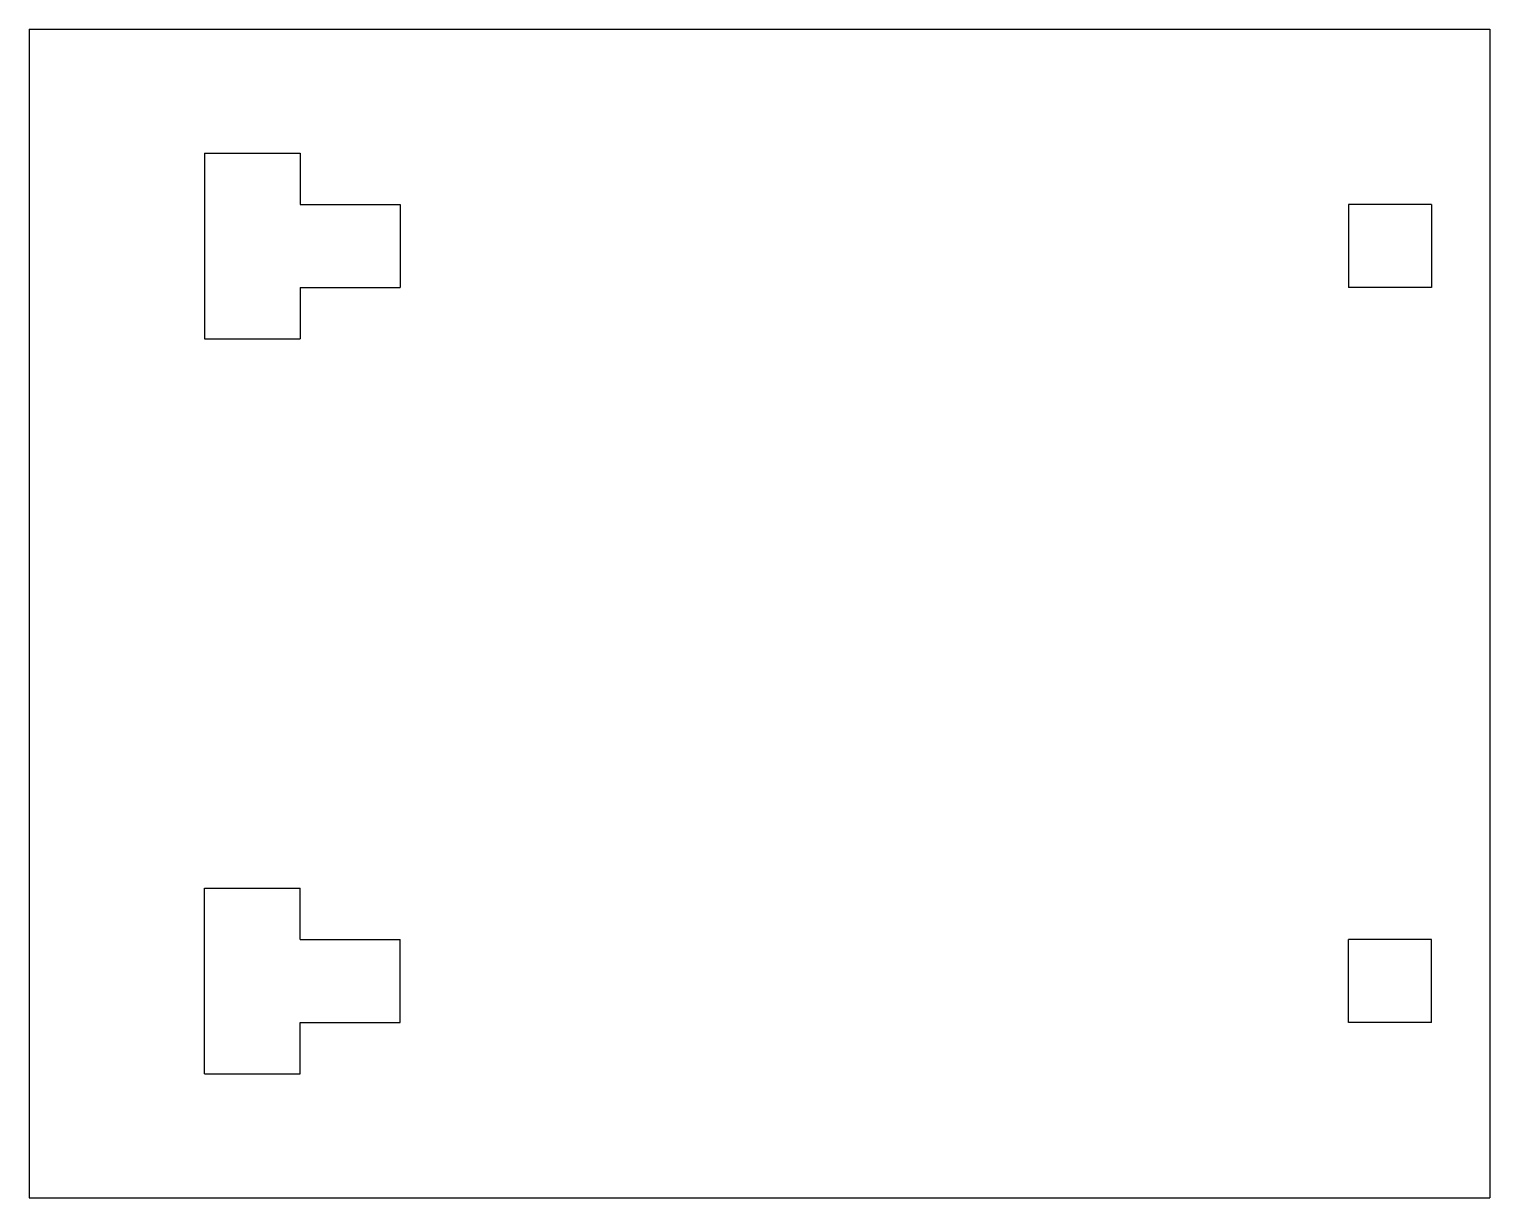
# Model space of a CAD drawing. Extents: x 0 to 50, y -69 to -29.
import ezdxf

# ---------------------------------------------------------------- set-up
doc = ezdxf.new("R2010")
doc.units = 0
doc.header["$MEASUREMENT"] = 0
doc.layers.add('VISIBLE', color=7, linetype='CONTINUOUS')

msp = doc.modelspace()

# ---------------------------------------------------------------- linework, layer by layer
at = {"layer": 'VISIBLE'}
for p, q in [((0, -28.997), (50, -28.997)), ((0, -28.997), (0, -68.997)), ((50, -28.997), (50, -68.997)), ((6, -33.242), (6, -39.592)), ((6, -33.242), (9.281, -33.242)), ((9.281, -33.242), (9.281, -34.997)), ((9.281, -34.997), (12.7, -34.997)), ((12.7, -34.997), (12.7, -37.837)), ((45.16, -34.997), (45.16, -37.837)), ((48, -34.997), (45.16, -34.997)), ((48, -34.997), (48, -37.837)), ((9.281, -37.837), (12.7, -37.837)), ((9.281, -37.837), (9.281, -39.592)), ((48, -37.837), (45.16, -37.837)), ((6, -39.592), (9.281, -39.592)), ((6, -64.752), (6, -58.402)), ((6, -58.402), (9.281, -58.402)), ((9.281, -60.157), (9.281, -58.402)), ((9.281, -60.157), (12.7, -60.157)), ((12.7, -62.997), (12.7, -60.157)), ((48, -60.157), (45.16, -60.157)), ((45.16, -62.997), (45.16, -60.157)), ((48, -62.997), (48, -60.157)), ((9.281, -62.997), (12.7, -62.997)), ((9.281, -64.752), (9.281, -62.997)), ((48, -62.997), (45.16, -62.997)), ((6, -64.752), (9.281, -64.752)), ((0, -68.997), (50, -68.997))]:
    msp.add_line(p, q, dxfattribs=at)

doc.saveas('drawing.dxf')
